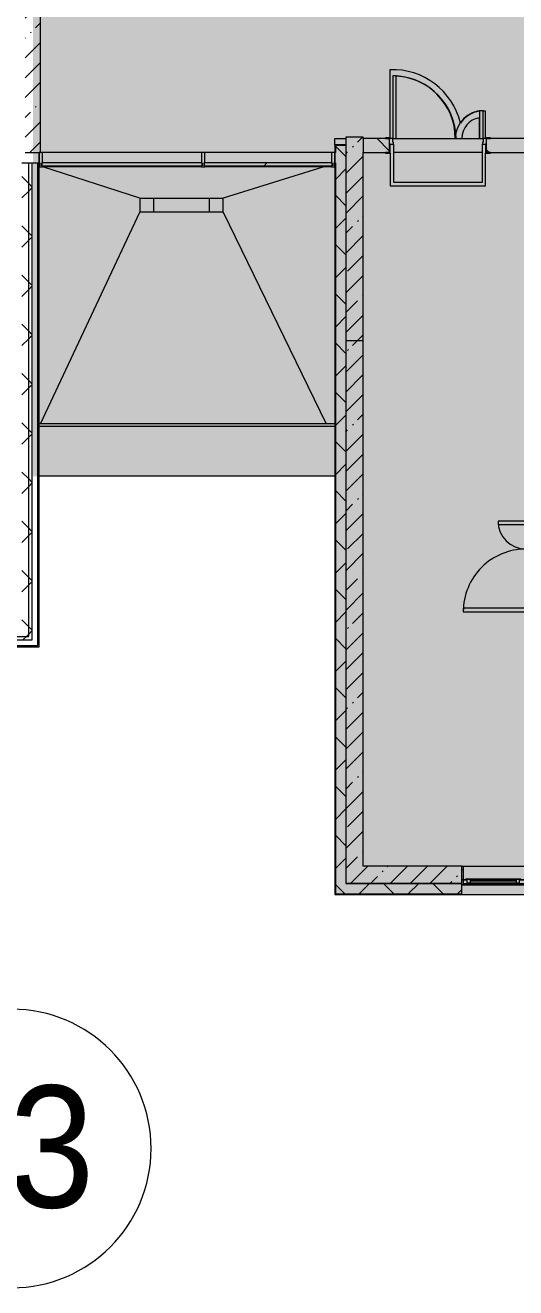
# Model space of a CAD drawing. Header units: millimetres. Extents: x 81548 to 272142, y -8553 to 29000.
# Drawn here: x 229882 to 236937, y -5906 to 12227 of the extents above; entities that cross this region are included whole.
import ezdxf

# ---------------------------------------------------------------- set-up
doc = ezdxf.new("R2010")
doc.units = ezdxf.units.MM
doc.layers.add('A-DETL-GENF-2', color=7, linetype='Continuous', lineweight=9, true_color=0xc0c0c0, transparency=0.4)
for name, color, linetype, lineweight, true_color in [('A-DOOR-1', 7, 'Continuous', 5, 0xb7b7b7), ('A-DOOR-2', 7, 'Continuous', 5, 0xe2e2e2), ('A-DOOR-FRAM-1', 7, 'Continuous', 5, 0xe2e2e2), ('A-DOOR-FRAM-2', 7, 'Continuous', 5, 0xb7b7b7), ('A-FLOR-2', 7, 'Continuous', 5, 0xb7b7b7), ('A-GENM-2', 7, 'Continuous', 5, 0x737373), ('A-GLAZ-2', 7, 'Continuous', 5, 0x737373), ('A-GLAZ-CURT-3', 7, 'Continuous', 5, 0x737373), ('A-GLAZ-CWMG-3', 7, 'Continuous', 5, 0x383e42), ('A-GLAZ-CWMG-4', 7, 'Continuous', 5, 0x737373), ('A-ROOF-1', 7, 'Continuous', 5, 0x737373), ('A-WALL-4', 7, 'Continuous', 5, 0x737373), ('A-WALL-5', 7, 'Continuous', 9, 0x737373), ('I-WALL-5', 7, 'Continuous', 5, 0x737373)]:
    doc.layers.add(name, color=color, linetype=linetype, lineweight=lineweight, true_color=true_color)
for name, color, linetype, lineweight in [('A-GLAZ-CURT-2', 7, 'Continuous', 5), ('A-WALL', 7, 'Continuous', 9), ('A-WALL-3', 7, 'Continuous', 5), ('I-WALL-4', 7, 'Continuous', 5), ('Оси', 7, 'Continuous', 9), ('Оси-1', 7, 'Continuous', 20)]:
    doc.layers.add(name, color=color, linetype=linetype, lineweight=lineweight)
doc.styles.add('Arial_1', font='arial.ttf', dxfattribs={"width": 0.9, "height": 1750})
pattern_1 = [(45, (145131.5, 0), (-353.5534, 353.5534), []), (135, (145131.5, 0), (-353.5534, -353.5534), [])]
pattern_2 = [(45, (145131.5, 0), (-285.1231, 285.1231), []), (45, (145416.64, 0), (-285.1231, 285.1231), [504.031, -100.806, 16.764, -84.042])]

# ---------------------------------------------------------------- blocks, each defined once
blk = doc.blocks.new('120_Окно_СКБ_1Ст - 120_Окно_СКБ_1Ст 900х2500_h_ с форточкой-V82-2_10_3_птичка')
at = {"layer": 'A-GLAZ-2'}
for p, q in [((-450, -127), (-450, -57)), ((-450, -57), (-380, -57)), ((450, -57), (-450, -57)), ((-380, -127), (-450, -127)), ((-450, -127), (-400, -127)), ((-380, -127), (-400, -127)), ((-400, -127), (-400, -137)), ((-400, -137), (400, -137)), ((400, -137), (-400, -137)), ((-380, -57), (-380, -127)), ((380, -87), (-380, -87)), ((-380, -87), (-380, -127)), ((-330, -137), (-330, -87)), ((-330, -107), (330, -107)), ((330, -117), (-330, -117)), ((330, -137), (330, -87)), ((380, -127), (380, -57)), ((380, -57), (450, -57)), ((380, -127), (380, -87)), ((450, -127), (380, -127)), ((400, -127), (380, -127)), ((400, -127), (450, -127)), ((400, -137), (400, -127)), ((450, -57), (450, -127))]:
    blk.add_line(p, q, dxfattribs=at)
blk = doc.blocks.new('110_Дверь_СКБ_2Ст - Д-5_п_ Из игровой в коридор-32215844-2_10_3_птичка')
at = {"layer": 'A-DOOR-2'}
for points in [[(-638, 40), (-588, 40), (-588, 940), (-638, 940)], [(612, 440), (612, 40), (662, 40), (662, 440)]]:
    blk.add_hatch(color=256, dxfattribs=at).paths.add_polyline_path(points)
h = blk.add_hatch(color=256, dxfattribs=at)
h.paths.add_polyline_path([(-688, 40), (-688, -40), (-628, -40), (-628, -10), (-638, -10), (-638, 40)])
h.paths.add_polyline_path([(652, -40), (712, -40), (712, 40), (662, 40), (662, -10), (652, -10)])
at = {"layer": 'A-DOOR-FRAM-1'}
for points in [[(-742, 40), (-672, 40), (-672, 48), (-742, 48)], [(698, 40), (768, 40), (768, 48), (698, 48)], [(-742, -48), (-672, -48), (-672, -40), (-742, -40)], [(698, -48), (768, -48), (768, -40), (698, -40)]]:
    blk.add_hatch(color=256, dxfattribs=at).paths.add_polyline_path(points)
at = {"layer": 'A-DOOR-1'}
for p, q in [((-638, 940), (-638, 40)), ((-588, 940), (-638, 940)), ((-588, 40), (-588, 940)), ((662, 440), (612, 440)), ((612, 440), (612, 40)), ((662, 40), (662, 440)), ((-638, 40), (-588, 40)), ((612, 40), (662, 40))]:
    blk.add_line(p, q, dxfattribs=at)
for centre, radius, start, end in [((-638, 40), 900, 0, 90), ((662, 40), 400, 90, 180)]:
    blk.add_arc(centre, radius, start, end, dxfattribs=at)
at = {"layer": 'A-DOOR-FRAM-2'}
for p, q in [((-672, 48), (-742, 48)), ((-742, 48), (-742, 40)), ((-742, 40), (-672, 40)), ((-638, 40), (-688, 40)), ((-688, 40), (-688, -40)), ((-672, 40), (-672, 48)), ((-638, -10), (-638, 40)), ((662, 40), (662, -10)), ((712, 40), (662, 40)), ((768, 48), (698, 48)), ((698, 48), (698, 40)), ((698, 40), (768, 40)), ((712, -40), (712, 40)), ((768, 40), (768, 48)), ((-672, -40), (-742, -40)), ((-742, -40), (-742, -48)), ((-742, -48), (-672, -48)), ((-688, -40), (-628, -40)), ((-672, -39), (-688, -39)), ((-688, -39), (-688, -40)), ((-688, -40), (-672, -40)), ((-672, -40), (-672, -39)), ((-672, -48), (-672, -40)), ((-628, -10), (-638, -10)), ((-628, -40), (-628, -10)), ((662, -10), (652, -10)), ((652, -10), (652, -40)), ((652, -40), (712, -40)), ((712, -39), (698, -39)), ((698, -39), (698, -40)), ((698, -40), (712, -40)), ((768, -40), (698, -40)), ((698, -40), (698, -48)), ((698, -48), (768, -48)), ((712, -40), (712, -39)), ((768, -48), (768, -40))]:
    blk.add_line(p, q, dxfattribs=at)
blk = doc.blocks.new('110_Дверь_СКБ_2Ст - Д-2а_п_ Из коридора на лестницу-32215207-2_10_3_птичка')
at = {"layer": 'A-DOOR-2'}
for points in [[(-587.5, 100), (-587.5, 1000), (-637.5, 1000), (-637.5, 100)], [(662.5, 100), (662.5, 500), (612.5, 500), (612.5, 100)], [(712.5, -100), (712.5, 20), (697.5, 20), (697.5, -100)]]:
    blk.add_hatch(color=256, dxfattribs=at).paths.add_polyline_path(points)
h = blk.add_hatch(color=256, dxfattribs=at)
h.paths.add_polyline_path([(652.5, 20), (712.5, 20), (712.5, 100), (662.5, 100), (662.5, 50), (652.5, 50)])
h.paths.add_polyline_path([(-687.5, 20), (-627.5, 20), (-627.5, 50), (-637.5, 50), (-637.5, 100), (-687.5, 100)])
at = {"layer": 'A-DOOR-FRAM-1'}
for points in [[(-672.5, 100), (-672.5, 108), (-742.5, 108), (-742.5, 100)], [(-672.5, -100), (-672.5, 20), (-687.5, 20), (-687.5, -100)], [(767.5, 100), (767.5, 108), (697.5, 108), (697.5, 100)], [(-672.5, -108), (-672.5, -100), (-742.5, -100), (-742.5, -108)], [(767.5, -108), (767.5, -100), (697.5, -100), (697.5, -108)]]:
    blk.add_hatch(color=256, dxfattribs=at).paths.add_polyline_path(points)
at = {"layer": 'A-DOOR-1'}
for p, q in [((-637.5, 1000), (-637.5, 100)), ((-587.5, 1000), (-637.5, 1000)), ((-587.5, 100), (-587.5, 1000)), ((662.5, 500), (612.5, 500)), ((612.5, 500), (612.5, 100)), ((662.5, 100), (662.5, 500)), ((-637.5, 100), (-587.5, 100)), ((612.5, 100), (662.5, 100))]:
    blk.add_line(p, q, dxfattribs=at)
for centre, radius, start, end in [((-637.5, 100), 900, 0, 90), ((662.5, 100), 400, 90, 180)]:
    blk.add_arc(centre, radius, start, end, dxfattribs=at)
at = {"layer": 'A-DOOR-FRAM-2'}
for p, q in [((-672.5, 108), (-742.5, 108)), ((-742.5, 108), (-742.5, 100)), ((-742.5, 100), (-672.5, 100)), ((-637.5, 100), (-687.5, 100)), ((-687.5, 100), (-687.5, 20)), ((-687.5, 20), (-627.5, 20)), ((-672.5, 20), (-687.5, 20)), ((-687.5, 20), (-687.5, -100)), ((-672.5, 100), (-672.5, 108)), ((-672.5, -100), (-672.5, 20)), ((-637.5, 50), (-637.5, 100)), ((-627.5, 50), (-637.5, 50)), ((-627.5, 20), (-627.5, 50)), ((662.5, 50), (652.5, 50)), ((652.5, 50), (652.5, 20)), ((652.5, 20), (712.5, 20)), ((662.5, 100), (662.5, 50)), ((712.5, 100), (662.5, 100)), ((767.5, 108), (697.5, 108)), ((697.5, 108), (697.5, 100)), ((697.5, 100), (767.5, 100)), ((712.5, 20), (697.5, 20)), ((697.5, 20), (697.5, -100)), ((712.5, 20), (712.5, 100)), ((712.5, -100), (712.5, 20)), ((767.5, 100), (767.5, 108)), ((-672.5, -100), (-742.5, -100)), ((-742.5, -100), (-742.5, -108)), ((-742.5, -108), (-672.5, -108)), ((-687.5, -100), (-672.5, -100)), ((-672.5, -108), (-672.5, -100)), ((697.5, -100), (712.5, -100)), ((767.5, -100), (697.5, -100)), ((697.5, -100), (697.5, -108)), ((697.5, -108), (767.5, -108)), ((767.5, -108), (767.5, -100))]:
    blk.add_line(p, q, dxfattribs=at)
blk = doc.blocks.new('Системная панель - Стекло - 40мм-23946635-2_10_3_птичка')
at = {"layer": 'A-GLAZ-CURT-2'}
h = blk.add_hatch(dxfattribs=at)
h.set_pattern_fill('FP_120', color=256, style=0, pattern_type=2)
h.set_pattern_definition([(45, (-86642.5, -9710), (-1414.214, 1414.214), [1000, -3000]), (45, (-87642.5, -10210), (-1414.214, 1414.214), [3000, -1000]), (45, (-85642.5, -10710), (-1414.214, 1414.214), [1000, -3000])])
h.paths.add_polyline_path([(-214, 0), (1153, 0), (1153, 40), (-1153, 40), (-1153, 0), (-1142, 0)])
at = {"layer": 'A-GLAZ-CURT-3'}
for p, q in [((1153, 40), (-1153, 40)), ((-1153, 40), (-1153, 0)), ((-1153, 0), (1153, 0)), ((1153, 0), (1153, 40))]:
    blk.add_line(p, q, dxfattribs=at)
blk = doc.blocks.new('Системная панель - Стекло - 40мм-23946636-2_10_3_птичка')
at = {"layer": 'A-GLAZ-CURT-2'}
h = blk.add_hatch(dxfattribs=at)
h.set_pattern_fill('FP_121', color=256, style=0, pattern_type=2)
h.set_pattern_definition([(45, (-88744.2, -9710), (-1414.214, 1414.214), [1000, -3000]), (45, (-89744.2, -10210), (-1414.214, 1414.214), [3000, -1000]), (45, (-87744.2, -10710), (-1414.214, 1414.214), [1000, -3000])])
h.paths.add_polyline_path([(919, 0), (919, 40), (-919, 40), (-919, 0), (470, 0)])
at = {"layer": 'A-GLAZ-CURT-3'}
for p, q in [((919, 40), (-919, 40)), ((-919, 40), (-919, 0)), ((-919, 0), (919, 0)), ((919, 0), (919, 40))]:
    blk.add_line(p, q, dxfattribs=at)
blk = doc.blocks.new('Прямоугольный импост - Импост структурный с накладкой - 190мм-23186047-2_10_3_птичка')
at = {"layer": 'A-GLAZ-CWMG-3'}
for points in [[(86857, 10250), (87285, 10250), (87285, 10400), (85000, 10400), (85000, 10250), (85929, 10250)], [(87234, 10193), (87285, 10193), (87285, 10210), (85000, 10210), (85000, 10193), (86857, 10193)]]:
    blk.add_hatch(color=256, dxfattribs=at).paths.add_polyline_path(points)
at = {"layer": 'A-GLAZ-CWMG-4'}
for p, q in [((87285, 10400), (85000, 10400)), ((87285, 10193), (85000, 10193))]:
    blk.add_line(p, q, dxfattribs=at)
blk = doc.blocks.new('Прямоугольный импост - Импост структурный с накладкой - 190мм-23186048-2_10_3_птичка')
at = {"layer": 'A-GLAZ-CWMG-3'}
for points in [[(88000, 10250), (88000, 10400), (87335, 10400), (87335, 10250), (87786, 10250)], [(87335, 10193), (88000, 10193), (88000, 10210), (87335, 10210)]]:
    blk.add_hatch(color=256, dxfattribs=at).paths.add_polyline_path(points)
at = {"layer": 'A-GLAZ-CWMG-4'}
for p, q in [((88000, 10400), (87335, 10400)), ((88000, 10193), (87335, 10193))]:
    blk.add_line(p, q, dxfattribs=at)
blk = doc.blocks.new('Прямоугольный импост - Импост структурный с накладкой - 190мм-23186049-2_10_3_птичка')
at = {"layer": 'A-GLAZ-CWMG-3'}
for points in [[(89154, 10250), (89154, 10400), (88000, 10400), (88000, 10250), (88714, 10250)], [(88000, 10193), (89154, 10193), (89154, 10210), (88000, 10210)]]:
    blk.add_hatch(color=256, dxfattribs=at).paths.add_polyline_path(points)
at = {"layer": 'A-GLAZ-CWMG-4'}
for p, q in [((89154, 10400), (88000, 10400)), ((89154, 10193), (88000, 10193))]:
    blk.add_line(p, q, dxfattribs=at)
blk = doc.blocks.new('Прямоугольный импост - Импост структурный с накладкой - 190мм-23946639-2_10_3_птичка')
at = {"layer": 'A-GLAZ-CWMG-4'}
for p, q in [((-50, 0), (-50, 17)), ((-50, 17), (0, 17)), ((-40, 0), (-50, 0)), ((-40, -40), (-40, 0)), ((0, 0), (-10, 0)), ((-10, 0), (-10, -40)), ((0, 17), (0, 0)), ((-50, -190), (-50, -40)), ((-50, -40), (-40, -40)), ((-10, -40), (0, -40)), ((0, -40), (0, -190)), ((0, -190), (-50, -190))]:
    blk.add_line(p, q, dxfattribs=at)
blk = doc.blocks.new('Прямоугольный импост - Импост структурный с накладкой - 190мм-23946641-2_10_3_птичка')
at = {"layer": 'A-GLAZ-CWMG-4'}
for p, q in [((0, 17), (-50, 17)), ((-50, 17), (-50, 0)), ((-50, 0), (-40, 0)), ((-40, 0), (-40, -40)), ((-10, -40), (-10, 0)), ((-10, 0), (0, 0)), ((0, 0), (0, 17)), ((-40, -40), (-50, -40)), ((-50, -40), (-50, -190)), ((0, -40), (-10, -40)), ((0, -190), (0, -40)), ((-50, -190), (0, -190))]:
    blk.add_line(p, q, dxfattribs=at)
blk = doc.blocks.new('Прямоугольный импост - Импост структурный с накладкой - 190мм-23946633-2_10_3_птичка')
at = {"layer": 'A-GLAZ-CWMG-4'}
for p, q in [((-25, 0), (-25, 17)), ((-25, 17), (25, 17)), ((-15, 0), (-25, 0)), ((-15, -40), (-15, 0)), ((25, 0), (15, 0)), ((15, 0), (15, -40)), ((25, 17), (25, 0)), ((-25, -190), (-25, -40)), ((-25, -40), (-15, -40)), ((15, -40), (25, -40)), ((25, -40), (25, -190)), ((25, -190), (-25, -190))]:
    blk.add_line(p, q, dxfattribs=at)
blk = doc.blocks.new('парапет9 - парапет-22867712-2_10_3_птичка')
at = {"layer": 'A-GENM-2'}
for p, q in [((89202, 8002), (84950, 8002)), ((89202, 7964), (84950, 7964)), ((84950, 7255), (89202, 7255))]:
    blk.add_line(p, q, dxfattribs=at)
blk = doc.blocks.new('Ось сетки - D8-29747960-2_10_3_птичка')
at = {"layer": 'Оси-1'}
for start, end in [(360, 180), (180, 360)]:
    blk.add_arc((0, 0), 4, start, end, dxfattribs=at)

msp = doc.modelspace()

# ---------------------------------------------------------------- hatches: boundary and pattern name
at = {"layer": 'A-DETL-GENF-2'}
msp.add_hatch(color=256, dxfattribs=at).paths.add_polyline_path([(268200.9, -258), (270369.5, -258), (270369.5, 21558), (238439.5, 21558), (238439.5, 27348), (229991.5, 27348), (229991.5, 5750), (234333.5, 5750), (234333.5, -258), (267272.4, -258)])
at = {"layer": 'A-WALL-3'}
h = msp.add_hatch(dxfattribs=at)
h.set_pattern_fill('FP_55', color=256, style=0, pattern_type=2)
h.set_pattern_definition(pattern_1)
h.paths.add_polyline_path([(234341.5, -100), (234491.5, -100), (234491.5, 10502), (234341.5, 10502), (234341.5, 1965.8)])
h = msp.add_hatch(dxfattribs=at)
h.set_pattern_fill('FP_55', color=256, style=0, pattern_type=2)
h.set_pattern_definition(pattern_1)
h.paths.add_polyline_path([(229831.5, 3450), (229931.5, 3450), (229931.5, 10250), (229831.5, 10250), (229831.5, 3550)])
h = msp.add_hatch(dxfattribs=at)
h.set_pattern_fill('FP_55', color=256, style=0, pattern_type=2)
h.set_pattern_definition(pattern_1)
h.paths.add_polyline_path([(229981.5, 3400), (229981.5, 10250), (229931.5, 10250), (229931.5, 3400)])
h = msp.add_hatch(dxfattribs=at)
h.set_pattern_fill('FP_55', color=256, style=0, pattern_type=2)
h.set_pattern_definition(pattern_1)
h.paths.add_polyline_path([(229251.5, 3400), (229931.5, 3400), (229931.5, 3450), (229251.5, 3450)])
h.paths.add_polyline_path([(221774.9, 3400), (222211.5, 3400), (222211.5, 3450), (220831.5, 3450), (220831.5, 3400), (220846.4, 3400)])
h.paths.add_polyline_path([(223111.5, 3400), (224311.5, 3400), (224311.5, 3450), (223111.5, 3450)])
h.paths.add_polyline_path([(226417.5, 3400), (226551.5, 3400), (226551.5, 3450), (225211.5, 3450), (225211.5, 3400), (225489, 3400)])
h = msp.add_hatch(dxfattribs=at)
h.set_pattern_fill('FP_55', color=256, style=0, pattern_type=2)
h.set_pattern_definition(pattern_1)
h.paths.add_polyline_path([(265361.5, -250), (266261.5, -250), (266261.5, -100), (265361.5, -100)])
h.paths.add_polyline_path([(267161.5, -250), (267961.5, -250), (267961.5, -100), (267161.5, -100)])
h.paths.add_polyline_path([(270058, -250), (270211.5, -250), (270211.5, -100), (268861.5, -100), (268861.5, -250), (269129.5, -250)])
h.paths.add_polyline_path([(255201.7, -250), (255361.5, -250), (255361.5, -100), (254061.5, -100), (254061.5, -250), (254737.4, -250)])
h.paths.add_polyline_path([(257661.5, -250), (258811.5, -250), (258811.5, -100), (257661.5, -100)])
h.paths.add_polyline_path([(259711.5, -250), (260761.5, -250), (260761.5, -100), (259711.5, -100)])
h.paths.add_polyline_path([(252416.1, -250), (253161.5, -250), (253161.5, -100), (252261.5, -100), (252261.5, -250)])
h.paths.add_polyline_path([(263061.5, -250), (264461.5, -250), (264461.5, -100), (263061.5, -100)])
h.paths.add_polyline_path([(240811.5, -250), (245061.5, -250), (245061.5, -100), (240811.5, -100)])
h.paths.add_polyline_path([(249961.5, -250), (249961.5, -100), (248911.5, -100), (248911.5, -250), (249630.5, -250)])
h.paths.add_polyline_path([(239911.5, -250), (239911.5, -100), (238761.5, -100), (238761.5, -250), (239881.1, -250)])
h.paths.add_polyline_path([(245961.5, -250), (248011.5, -250), (248011.5, -100), (245961.5, -100)])
h.paths.add_polyline_path([(237861.5, -250), (237861.5, -100), (237061.5, -100), (237061.5, -250), (237559.8, -250)])
h.paths.add_polyline_path([(236161.5, -250), (236161.5, -100), (234341.5, -100), (234341.5, -250), (235702.7, -250)])
at = {"layer": 'I-WALL-4'}
h = msp.add_hatch(dxfattribs=at)
h.set_pattern_fill('FP_63', color=256, style=0, pattern_type=2)
h.set_pattern_definition(pattern_2)
h.paths.add_polyline_path([(229991.5, 10400), (229991.5, 16300), (229881.5, 16300), (229881.5, 10400)])
h = msp.add_hatch(dxfattribs=at)
h.set_pattern_fill('FP_63', color=256, style=0, pattern_type=2)
h.set_pattern_definition(pattern_2)
h.paths.add_polyline_path([(229991.5, 10400), (230101.5, 10400), (230101.5, 16300), (229991.5, 16300), (229991.5, 10642.6)])
h = msp.add_hatch(dxfattribs=at)
h.set_pattern_fill('FP_63', color=256, style=0, pattern_type=2)
h.set_pattern_definition(pattern_2)
h.paths.add_polyline_path([(234741.5, 7700), (234741.5, 10620), (234491.5, 10620), (234491.5, 7700)])
h = msp.add_hatch(dxfattribs=at)
h.set_pattern_fill('FP_66', color=256, style=0, pattern_type=2)
h.set_pattern_definition([(135, (145131.5, 0), (-353.5534, -353.5534), [])])
h.paths.add_polyline_path([(236631.3, 10400), (237641.5, 10400), (237641.5, 10600), (236516.5, 10600), (236516.5, 10400), (236571.5, 10400)])
h.paths.add_polyline_path([(234774.2, 10400), (235116.5, 10400), (235116.5, 10600), (234741.5, 10600), (234741.5, 10400)])
h.paths.add_polyline_path([(239341.5, 10400), (239341.5, 10600), (238591.5, 10600), (238591.5, 10400), (238952.6, 10400)])
h = msp.add_hatch(dxfattribs=at)
h.set_pattern_fill('FP_63', color=256, style=0, pattern_type=2)
h.set_pattern_definition(pattern_2)
h.paths.add_polyline_path([(234491.5, 150), (234741.5, 150), (234741.5, 7700), (234491.5, 7700), (234491.5, 1965.8)])
h = msp.add_hatch(dxfattribs=at)
h.set_pattern_fill('FP_63', color=256, style=0, pattern_type=2)
h.set_pattern_definition(pattern_2)
h.paths.add_polyline_path([(236161.5, -100), (236161.5, 150), (234491.5, 150), (234491.5, -100), (235702.7, -100)])

# ---------------------------------------------------------------- linework, layer by layer
at = {"layer": 'A-FLOR-2'}
for p, q in [((235126, 11588.1), (235126, 10608)), ((236410.1, 10899.7), (236410.1, 10600)), ((236500.1, 10600), (236500.1, 10993.6)), ((234335, 10508.5), (234335, 10600)), ((234335, 10600), (234491.5, 10600)), ((235181.5, 9970), (235181.5, 10520)), ((235216.5, 10600), (236410.1, 10600)), ((236410.1, 10600), (236416.5, 10600)), ((236451.5, 10520), (236451.5, 9970)), ((235131.5, 10392), (235131.5, 9920)), ((236501.5, 9920), (236501.5, 10392)), ((235131.5, 9920), (236501.5, 9920)), ((236451.5, 9970), (235181.5, 9970)), ((236161.5, 150), (236182.5, 150))]:
    msp.add_line(p, q, dxfattribs=at)
for centre, radius, start, end in [((235168.5, 10589), 1000, 13.54971, 92.43764), ((235168.5, 10589), 910, 0.6926, 86.97623), ((236466.5, 10600), 395, 97.29578, 145.57769), ((236466.5, 10600), 305, 100.66451, 180), ((236466.5, 10600), 395, 85.12655, 90.00042)]:
    msp.add_arc(centre, radius, start, end, dxfattribs=at)
at = {"layer": 'A-ROOF-1'}
for p, q in [((231529, 9745), (230134.4, 10193)), ((234175.3, 10193), (232729, 9745)), ((234333.5, 10242), (234325, 10239.4)), ((231529, 9745), (231529, 9545)), ((231529, 9745), (232729, 9745)), ((231729, 9545), (231729, 9745)), ((232529, 9745), (232529, 9545)), ((232729, 9545), (232729, 9745)), ((230099.7, 6500.9), (231529, 9545)), ((232729, 9545), (231529, 9545)), ((232729, 9545), (234211.4, 6500.9))]:
    msp.add_line(p, q, dxfattribs=at)
at = {"layer": 'A-WALL'}
for p, q in [((229831.5, 10250), (229981.5, 10250)), ((229931.5, 3450), (229931.5, 10250)), ((229981.5, 3400), (229981.5, 10250)), ((229251.5, 3450), (229931.5, 3450)), ((229251.5, 3400), (229981.5, 3400)), ((229251.5, 3320), (230061.5, 3320))]:
    msp.add_line(p, q, dxfattribs=at)
at = {"layer": 'A-WALL-3'}
msp.add_line((220989.5, 3300), (230081.5, 3300), dxfattribs=at)
at = {"layer": 'A-WALL-4'}
for p, q in [((230081.5, 3300), (230081.5, 10400)), ((234491.5, 10510), (234333.5, 10510)), ((234333.5, 10510), (234333.5, -258)), ((230091.5, 10242), (230081.5, 10242)), ((234333.5, 10242), (234325, 10242)), ((236161.5, 100), (236181.5, 100)), ((236161.5, -100), (234491.5, -100)), ((236161.5, -258), (236161.5, -100)), ((236181.5, -100), (236181.5, -100)), ((236181.5, -100), (237061.5, -100)), ((234333.5, -258), (237861.5, -258))]:
    msp.add_line(p, q, dxfattribs=at)
at = {"layer": 'A-WALL-5'}
for p, q in [((234741.5, 10600), (234741.5, 10400)), ((234333.5, 10400), (234341.5, 10400)), ((234491.5, 10505), (234338.5, 10505)), ((234338.5, 10505), (234338.5, 10400)), ((234341.5, 10502), (234341.5, 10400)), ((234491.5, 10502), (234341.5, 10502)), ((229981.5, 10250), (230081.5, 10250)), ((230061.5, 3320), (230061.5, 10250)), ((230061.5, 10247), (230081.5, 10247)), ((230081.5, 10242), (230061.5, 10242)), ((234333.5, 10250), (234341.5, 10250)), ((234333.5, 10247), (234338.5, 10247)), ((234338.5, 10247), (234338.5, -253)), ((234341.5, 10250), (234341.5, -250)), ((234338.5, -253), (236161.5, -253)), ((234341.5, -250), (236161.5, -250))]:
    msp.add_line(p, q, dxfattribs=at)
at = {"layer": 'I-WALL-5'}
for p, q in [((230101.5, 10400), (230101.5, 13400)), ((234741.5, 10620), (234491.5, 10620)), ((234491.5, 10620), (234491.5, -100)), ((234741.5, 10600), (234741.5, 10620)), ((235061.5, 10600), (234741.5, 10600)), ((237611.5, 10600), (236571.5, 10600)), ((229881.5, 10400), (230101.5, 10400)), ((234741.5, 10400), (235061.5, 10400)), ((234741.5, 150), (234741.5, 10400)), ((236451.5, 10400), (235181.5, 10400)), ((236571.5, 10400), (237081.5, 10400)), ((234491.5, 7700), (234741.5, 7700)), ((236161.5, 150), (234741.5, 150)), ((236161.5, -100), (236161.5, 150)), ((236181.5, 150), (237081.5, 150)), ((236181.5, 150), (236181.5, -100)), ((234491.5, -100), (236161.5, -100))]:
    msp.add_line(p, q, dxfattribs=at)

# ---------------------------------------------------------------- block references
at = {"layer": 'A-DOOR-1'}
msp.add_blockref('110_Дверь_СКБ_2Ст - Д-2а_п_ Из коридора на лестницу-32215207-2_10_3_птичка', (235804, 10500), dxfattribs=at)
at = {"layer": 'A-DOOR-1', "rotation": 89.99999999999991}
msp.add_blockref('110_Дверь_СКБ_2Ст - Д-5_п_ Из игровой в коридор-32215844-2_10_3_птичка', (237121.5, 4442.5), dxfattribs=at)
at = {"layer": 'A-GENM-2'}
msp.add_blockref('парапет9 - парапет-22867712-2_10_3_птичка', (145131.5, -1500), dxfattribs=at)
at = {"layer": 'A-GLAZ-2', "rotation": 180}
msp.add_blockref('120_Окно_СКБ_1Ст - 120_Окно_СКБ_1Ст 900х2500_h_ с форточкой-V82-2_10_3_птичка', (236611.5, -175), dxfattribs=at)
at = {"layer": 'A-GLAZ-CURT-3'}
for name, p in [('Системная панель - Стекло - 40мм-23946635-2_10_3_птичка', (231274, 10210)), ('Системная панель - Стекло - 40мм-23946636-2_10_3_птичка', (233375.8, 10210))]:
    msp.add_blockref(name, p, dxfattribs=at)
at = {"layer": 'A-GLAZ-CWMG-4', "rotation": 180}
msp.add_blockref('Прямоугольный импост - Импост структурный с накладкой - 190мм-23946641-2_10_3_птичка', (230081.5, 10210), dxfattribs=at)
at = {"layer": 'A-GLAZ-CWMG-4'}
for name in ['Прямоугольный импост - Импост структурный с накладкой - 190мм-23186047-2_10_3_птичка', 'Прямоугольный импост - Импост структурный с накладкой - 190мм-23186048-2_10_3_птичка', 'Прямоугольный импост - Импост структурный с накладкой - 190мм-23186049-2_10_3_птичка']:
    msp.add_blockref(name, (145131.5, 0), dxfattribs=at)
at = {"layer": 'A-GLAZ-CWMG-4', "extrusion": (0, 0, -1), "rotation": 180}
for name, p in [('Прямоугольный импост - Импост структурный с накладкой - 190мм-23946633-2_10_3_птичка', (-232441.5, 10210)), ('Прямоугольный импост - Импост структурный с накладкой - 190мм-23946639-2_10_3_птичка', (-234335, 10210))]:
    msp.add_blockref(name, p, dxfattribs=at)
at = {"layer": 'Оси-1', "xscale": 499.9999999999995, "yscale": 499.9999999999995, "zscale": 499.9999999999995}
msp.add_blockref('Ось сетки - D8-29747960-2_10_3_птичка', (229691.5, -3906.3), dxfattribs=at)

# ---------------------------------------------------------------- texts
at = {"layer": 'Оси', "insert": (228428.4, -3003), "char_height": 1750, "width": 3030.379, "attachment_point": 1, "style": 'Arial_1'}
msp.add_mtext('23', dxfattribs=at)

doc.saveas('drawing.dxf')
